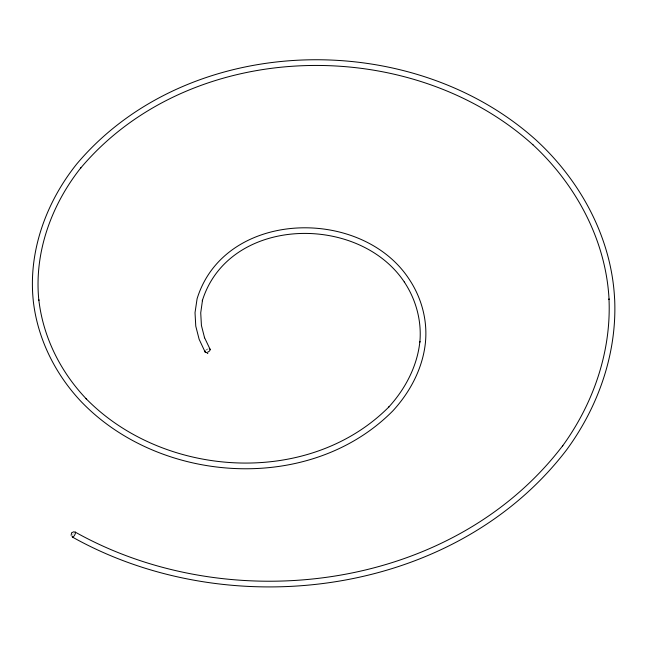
<?xml version="1.0" encoding="UTF-8"?>
<svg xmlns="http://www.w3.org/2000/svg" width="647" height="647" viewBox="0 0 647 647"><rect width="100%" height="100%" fill="white"/><g stroke="black" fill="none" stroke-linecap="round" stroke-linejoin="round"><path stroke-width="0.49" stroke-dasharray="3.23 2.43" d="M205.908 350.173A2.855 1.407 -30.6 0 1 207.938 348.959M72.747 534.471A2.855 0.987 -60.6 0 1 73.168 533.718"/><path stroke-width="0.97" d="M73.944 531.737L71.623 532.732L71.089 535.352M207.226 353.48L207.816 353.472M75.222 532.101C230.292 618.977 452.196 590.929 562.809 445.589L562.486 446.058C593.307 403.704 611.407 351.58 608.989 298.914L609.062 299.545C605.996 240.061 575.862 184.403 532.53 144.402L532.885 144.75C408.896 32.908 189.886 38.133 80.527 168.244L80.818 167.848C51.388 204.937 33.943 252.718 38.852 300.354L38.82 299.747C43.026 336.958 60.559 371.944 86.334 398.908L85.954 398.536C163.699 478.238 308.53 487.62 388.863 406.963L388.483 407.351C405.184 389.187 417.299 366.259 419.887 341.511L419.846 342.15C421.844 321.058 416.021 299.618 404.318 282.035L404.642 282.521C359.045 213.009 228.723 215.71 202.301 300.782L202.495 300.248L200.724 312.849L201.427 325.498L204.589 337.863L204.387 337.338L210.129 349.38M72.44 537.083C229.734 625.22 454.833 596.744 567.031 449.309L567.346 448.84C598.693 405.75 617.109 352.72 614.65 299.149L614.585 298.526C611.472 237.983 580.796 181.354 536.695 140.65L536.339 140.302C410.247 26.576 187.581 32.075 76.427 164.37L76.136 164.759C46.034 202.681 28.209 251.554 33.24 300.257L33.272 300.863C37.591 338.988 55.553 374.823 81.959 402.442L82.339 402.814C161.993 484.449 310.334 493.798 392.551 411.177L392.923 410.796C410.214 391.985 422.758 368.232 425.435 342.595L425.475 341.964C427.546 320.006 421.472 297.701 409.292 279.399L408.969 278.914C361.034 206.053 224.566 209.693 197.084 298.785L195.022 312.703L195.774 326.145L199.13 339.271L205.067 351.936M209.256 348.773A2.855 1.407 -30.6 0 1 209.701 350.69A2.855 1.407 -30.6 0 1 206.344 352.542A2.855 1.407 -30.6 0 1 205.261 350.973M74.583 532.182A2.855 0.987 -60.6 0 1 75.319 533.516A2.855 0.987 -60.6 0 1 73.321 536.751A2.855 0.987 -60.6 0 1 72.189 536.08"/></g></svg>
